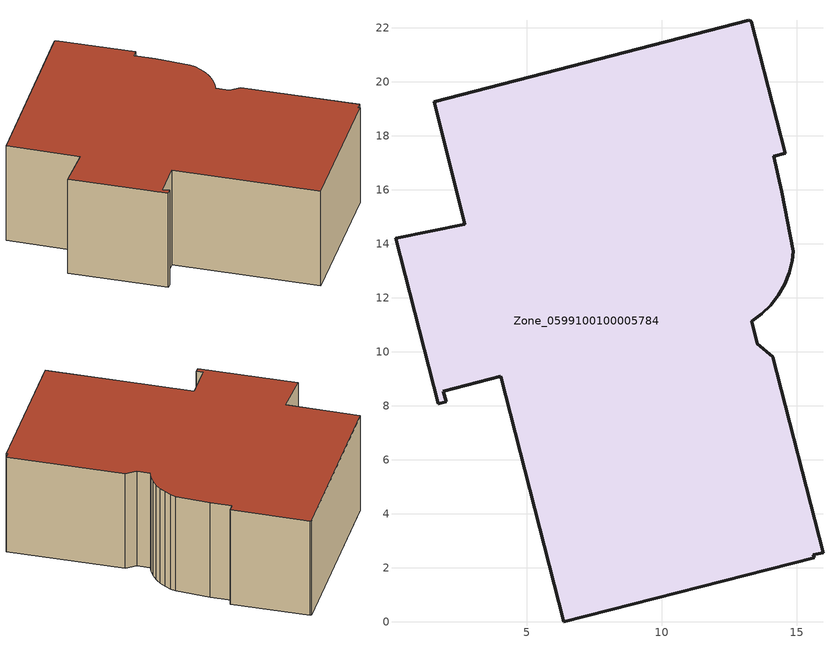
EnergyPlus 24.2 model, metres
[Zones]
Zone_0599100100005784
 floor ground (C_G): 14.73,12.93 14.55,12.5 14.32,12.09 14.04,11.72 13.71,11.4 13.34,11.12 13.55,10.3 14.12,9.82 15.98,2.56 15.63,2.47 15.65,2.36 6.38,0 4.03,9.09 1.91,8.54 2.02,8.14 1.72,8.06 0.14,14.2 2.71,14.72 1.58,19.27 13.24,22.28 13.33,22.25 14.58,17.35 14.15,17.24 14.46,15.92 14.88,13.72 14.84,13.38 z0
 wall outside (C_F): 13.55,10.3 13.34,11.12 13.71,11.4 14.04,11.72 14.32,12.09 14.55,12.5 14.73,12.93 14.84,13.38 14.88,13.72 14.46,15.92 14.15,17.24 14.58,17.35 13.33,22.25 13.24,22.28 1.58,19.27 2.71,14.72 0.14,14.2 1.72,8.06 2.02,8.14 1.91,8.54 4.03,9.09 6.38,0 15.65,2.36 15.63,2.47 15.98,2.56 14.12,9.82 13.55,10.3 z0:6.88
 roof outside (C_R): 2.71,14.72 0.14,14.2 1.72,8.06 2.02,8.14 1.91,8.54 4.03,9.09 6.38,0 15.65,2.36 15.63,2.47 15.98,2.56 14.12,9.82 13.55,10.3 13.34,11.12 13.71,11.4 14.04,11.72 14.32,12.09 14.55,12.5 14.73,12.93 14.84,13.38 14.88,13.72 14.46,15.92 14.15,17.24 14.58,17.35 13.33,22.25 13.24,22.28 1.58,19.27 z6.88
[BUILDING]
Pand.0599100100005784: North Axis=0; Terrain=City; Loads Convergence Tolerance Value=0.04; Temperature Convergence Tolerance Value=0.4; Solar Distribution=FullExterior; Maximum Number of Warmup Days=25; Minimum Number of Warmup Days=1
[Site:Location]
Rotterdam.The.Hague.AP_ZH_NLD Design_Conditions: Latitude=51.96; Longitude=4.45; Time Zone=1; Elevation=-4.5
[SITE:GROUNDTEMPERATURE:BUILDINGSURFACE]
18, 18, 18, 18, 18, 18, 18, 18, 18, 18, 18, 18
[MATERIAL] Thermal Absorptance=0.9; Solar Absorptance=0.7; Visible Absorptance=0.7
Name | Roughness | Thickness | Conductivity | Density | Specific Heat
G.D.2006-2014 | MediumSmooth | 0.15 | 0.06 | 540 | 1210
F.D.2006-2014 | Rough | 0.3 | 0.12 | 1920 | 840
R.D.2006-2014 | MediumRough | 0.2 | 0.08 | 1500 | 1000
[CONSTRUCTION]
C_G: G.D.2006-2014
C_F: F.D.2006-2014
C_R: R.D.2006-2014
[ZONE]
Zone_0599100100005784: Type=1; Multiplier=1; Ceiling Height=Autocalculate; Volume=Autocalculate; Floor Area=autocalculate; Part of Total Floor Area=Yes
[ZONEINFILTRATION:DESIGNFLOWRATE]
Infil_Zone_0599100100005784: Zone or ZoneList or Space or SpaceList=Zone_0599100100005784; Schedule=AlwaysOn; Design Flow Rate Calculation Method=Flow/Area; Flow Rate per Floor Area=0.0021; Constant Term Coefficient=1; Temperature Term Coefficient=0; Velocity Term Coefficient=0; Velocity Squared Term Coefficient=0
[HVACTEMPLATE:ZONE:IDEALLOADSAIRSYSTEM]
Zone_0599100100005784: Maximum Heating Supply Air Temperature=50; Minimum Cooling Supply Air Temperature=13; Maximum Heating Supply Air Humidity Ratio=0.0156; Minimum Cooling Supply Air Humidity Ratio=0.0077; Heating Limit=NoLimit; Cooling Limit=NoLimit; Dehumidification Control Type=ConstantSensibleHeatRatio; Cooling Sensible Heat Ratio=0.7; Dehumidification Setpoint=60; Humidification Control Type=None; Humidification Setpoint=30; Outdoor Air Method=None; Outdoor Air Flow Rate per Person=0.00944; Outdoor Air Flow Rate per Zone Floor Area=0; Outdoor Air Flow Rate per Zone=0; Demand Controlled Ventilation Type=None; Outdoor Air Economizer Type=NoEconomizer; Heat Recovery Type=None; Sensible Heat Recovery Effectiveness=0.7; Latent Heat Recovery Effectiveness=0.65
[ZONECONTROL:THERMOSTAT]
ThermostatControl_Zone_0599100100005784: Zone or ZoneList=Zone_0599100100005784; Control Type Schedule=DualSetpointControlType; Control 1=Thermostat_Zone_0599100100005784; Temperature Difference Between Cutout And Setpoint=0
[THERMOSTATSETPOINT:DUALSETPOINT]
Thermostat_Zone_0599100100005784: Heating Setpoint Temperature Schedule=HeatingSetpoint_Zone_0599100100005784; Cooling Setpoint Temperature Schedule=CoolingSetpoint_Zone_0599100100005784
[SCHEDULE:COMPACT]
HeatingSetpoint_Zone_0599100100005784: Through: 12/31, For: AllDays, Until: 24:00, 21
CoolingSetpoint_Zone_0599100100005784: Through: 12/31, For: AllDays, Until: 24:00, 24
DualSetpointControlType: Through: 12/31, For: AllDays, Until: 24:00, 4
AlwaysOn: Through: 12/31, For: AllDays, Until: 24:00, 1
